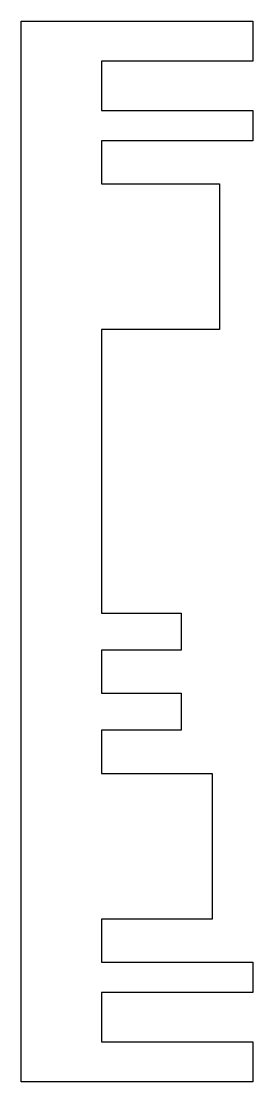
# Model space of a CAD drawing. Extents: x 0 to 0.38, y 0 to 1.72.
import ezdxf

# ---------------------------------------------------------------- set-up
doc = ezdxf.new("R2010")
doc.units = 0
doc.layers.add('248', color=253, linetype='CONTINUOUS')

msp = doc.modelspace()

# ---------------------------------------------------------------- linework, layer by layer
at = {"layer": '248'}
for p, q in [((0, 0), (0, 1.72)), ((0, 1.72), (0.375, 1.72)), ((0.375, 1.72), (0.375, 1.655)), ((0.375, 1.655), (0.13, 1.655)), ((0.13, 1.655), (0.13, 1.575)), ((0.13, 1.575), (0.375, 1.575)), ((0.375, 1.575), (0.375, 1.526)), ((0.375, 1.526), (0.13, 1.526)), ((0.13, 1.526), (0.13, 1.456)), ((0.13, 1.456), (0.321, 1.456)), ((0.321, 1.456), (0.321, 1.22)), ((0.321, 1.22), (0.13, 1.22)), ((0.13, 1.22), (0.13, 0.76)), ((0.13, 0.76), (0.259, 0.76)), ((0.259, 0.76), (0.259, 0.7)), ((0.259, 0.7), (0.13, 0.7)), ((0.13, 0.7), (0.13, 0.63)), ((0.13, 0.63), (0.259, 0.63)), ((0.259, 0.63), (0.259, 0.57)), ((0.259, 0.57), (0.13, 0.57)), ((0.13, 0.57), (0.13, 0.5)), ((0.13, 0.5), (0.309, 0.5)), ((0.309, 0.5), (0.309, 0.264)), ((0.309, 0.264), (0.13, 0.264)), ((0.13, 0.264), (0.13, 0.194)), ((0.13, 0.194), (0.375, 0.194)), ((0.375, 0.194), (0.375, 0.145)), ((0.375, 0.145), (0.13, 0.145)), ((0.13, 0.145), (0.13, 0.065)), ((0.13, 0.065), (0.375, 0.065)), ((0.375, 0.065), (0.375, 0)), ((0.375, 0), (0, 0))]:
    msp.add_line(p, q, dxfattribs=at)

doc.saveas('drawing.dxf')
